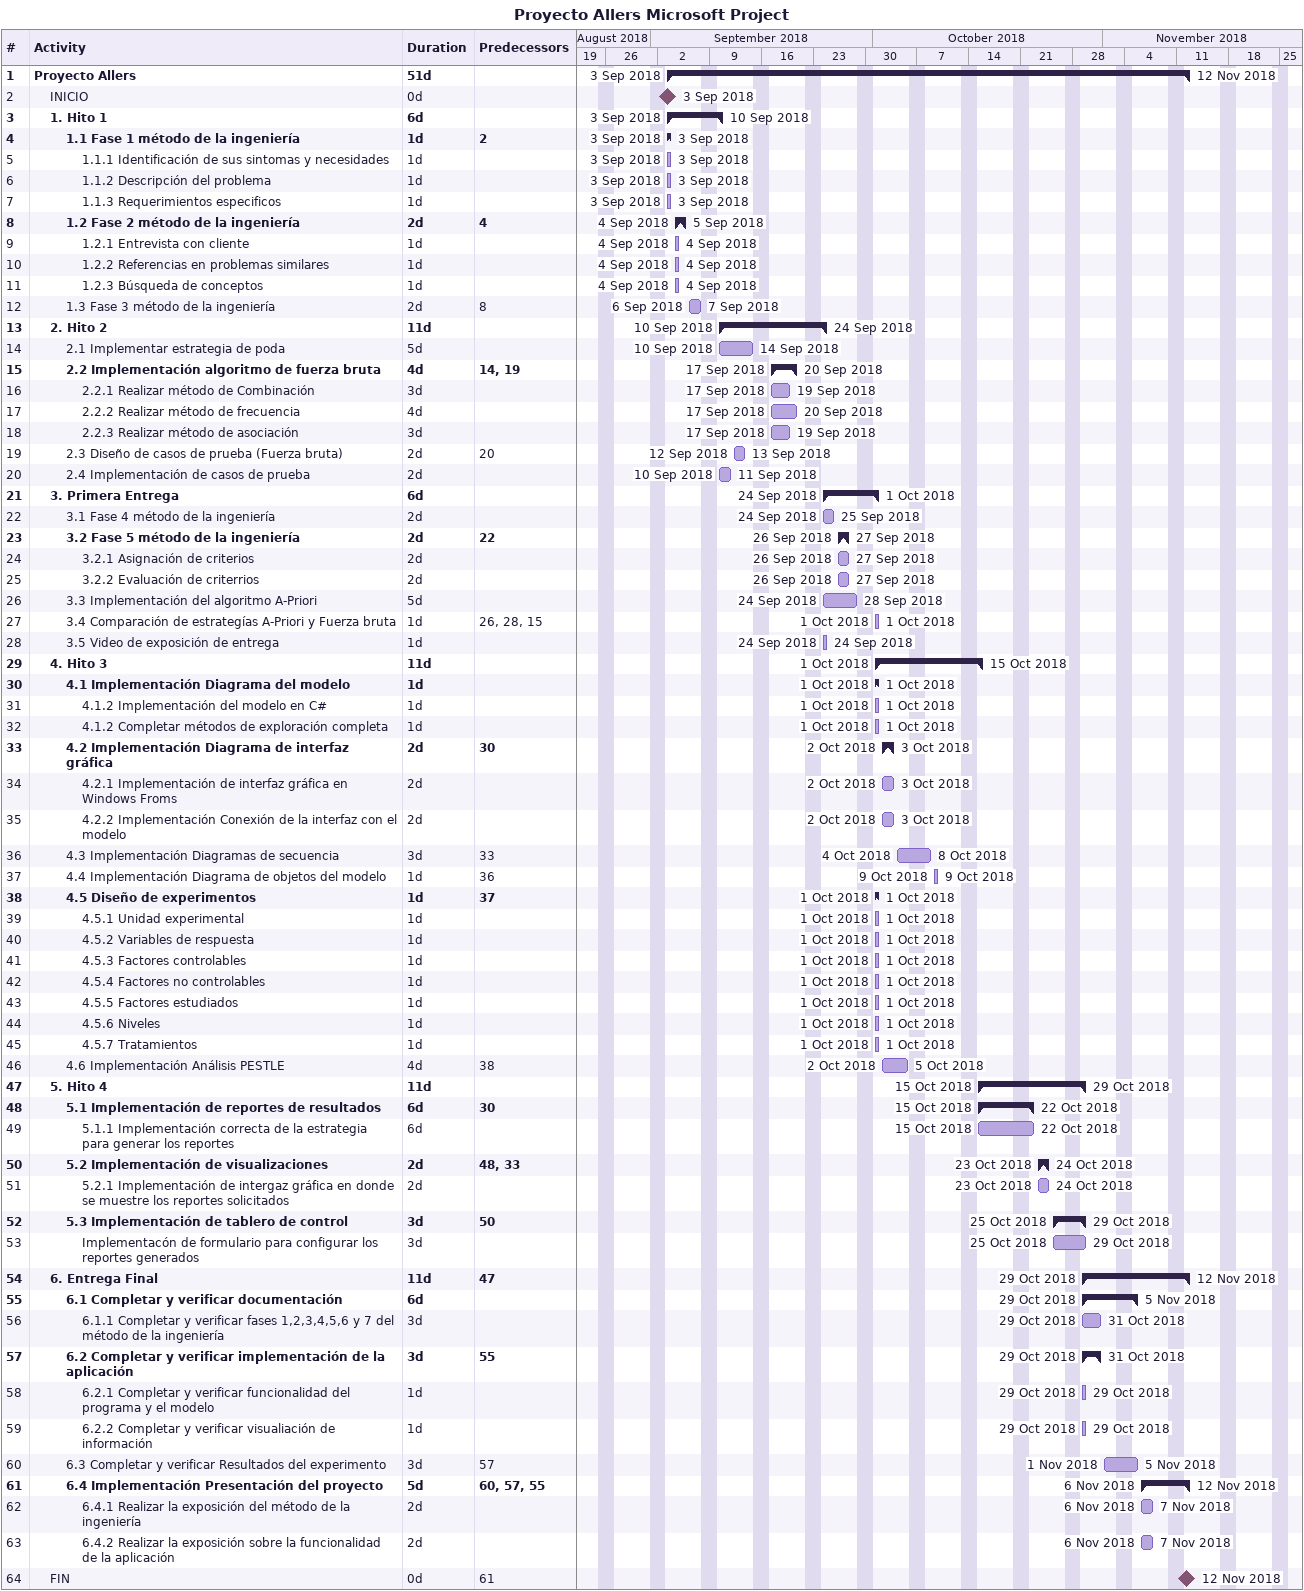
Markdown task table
Proyecto Allers Microsoft Project

| ID | Level | Task | Duration | Start | Finish | Predecessors |
|---|---|---|---|---|---|---|
| 1 | 1 | **Proyecto Allers** | 51d | 2018-09-03 | 2018-11-12 |  |
| 2 | 2 | INICIO | 0d | 2018-09-03 | 2018-09-03 |  |
| 3 | 2 | **1. Hito 1** | 6d | 2018-09-03 | 2018-09-10 |  |
| 4 | 3 | **1.1 Fase 1 método de la ingeniería** | 1d | 2018-09-03 | 2018-09-03 | 2 |
| 5 | 4 | 1.1.1 Identificación de sus sintomas y necesidades | 1d | 2018-09-03 | 2018-09-03 |  |
| 6 | 4 | 1.1.2 Descripción del problema | 1d | 2018-09-03 | 2018-09-03 |  |
| 7 | 4 | 1.1.3 Requerimientos especificos | 1d | 2018-09-03 | 2018-09-03 |  |
| 8 | 3 | **1.2 Fase 2 método de la ingeniería** | 2d | 2018-09-04 | 2018-09-05 | 4 |
| 9 | 4 | 1.2.1 Entrevista con cliente | 1d | 2018-09-04 | 2018-09-04 |  |
| 10 | 4 | 1.2.2 Referencias en problemas similares | 1d | 2018-09-04 | 2018-09-04 |  |
| 11 | 4 | 1.2.3 Búsqueda de conceptos | 1d | 2018-09-04 | 2018-09-04 |  |
| 12 | 3 | 1.3 Fase 3 método de la ingeniería | 2d | 2018-09-06 | 2018-09-07 | 8 |
| 13 | 2 | **2. Hito 2** | 11d | 2018-09-10 | 2018-09-24 |  |
| 14 | 3 | 2.1 Implementar estrategia de poda | 5d | 2018-09-10 | 2018-09-14 |  |
| 15 | 3 | **2.2 Implementación algoritmo de fuerza bruta** | 4d | 2018-09-17 | 2018-09-20 | 14, 19 |
| 16 | 4 | 2.2.1 Realizar método de Combinación | 3d | 2018-09-17 | 2018-09-19 |  |
| 17 | 4 | 2.2.2 Realizar método de frecuencia | 4d | 2018-09-17 | 2018-09-20 |  |
| 18 | 4 | 2.2.3 Realizar método de asociación | 3d | 2018-09-17 | 2018-09-19 |  |
| 19 | 3 | 2.3 Diseño de casos de prueba (Fuerza bruta) | 2d | 2018-09-12 | 2018-09-13 | 20 |
| 20 | 3 | 2.4 Implementación de casos de prueba | 2d | 2018-09-10 | 2018-09-11 |  |
| 21 | 2 | **3. Primera Entrega** | 6d | 2018-09-24 | 2018-10-01 |  |
| 22 | 3 | 3.1 Fase 4 método de la ingeniería | 2d | 2018-09-24 | 2018-09-25 |  |
| 23 | 3 | **3.2 Fase 5 método de la ingeniería** | 2d | 2018-09-26 | 2018-09-27 | 22 |
| 24 | 4 | 3.2.1 Asignación de criterios | 2d | 2018-09-26 | 2018-09-27 |  |
| 25 | 4 | 3.2.2 Evaluación de criterrios | 2d | 2018-09-26 | 2018-09-27 |  |
| 26 | 3 | 3.3 Implementación del algoritmo A-Priori | 5d | 2018-09-24 | 2018-09-28 |  |
| 27 | 3 | 3.4 Comparación de estrategías A-Priori y Fuerza bruta | 1d | 2018-10-01 | 2018-10-01 | 26, 28, 15 |
| 28 | 3 | 3.5 Video de exposición de entrega | 1d | 2018-09-24 | 2018-09-24 |  |
| 29 | 2 | **4. Hito 3** | 11d | 2018-10-01 | 2018-10-15 |  |
| 30 | 3 | **4.1 Implementación Diagrama del modelo** | 1d | 2018-10-01 | 2018-10-01 |  |
| 31 | 4 | 4.1.2 Implementación del modelo en C# | 1d | 2018-10-01 | 2018-10-01 |  |
| 32 | 4 | 4.1.2 Completar métodos de exploración completa | 1d | 2018-10-01 | 2018-10-01 |  |
| 33 | 3 | **4.2 Implementación Diagrama de interfaz gráfica** | 2d | 2018-10-02 | 2018-10-03 | 30 |
| 34 | 4 | 4.2.1 Implementación de interfaz gráfica en Windows Froms | 2d | 2018-10-02 | 2018-10-03 |  |
| 35 | 4 | 4.2.2 Implementación Conexión de la interfaz con el modelo | 2d | 2018-10-02 | 2018-10-03 |  |
| 36 | 3 | 4.3 Implementación Diagramas de secuencia | 3d | 2018-10-04 | 2018-10-08 | 33 |
| 37 | 3 | 4.4 Implementación Diagrama de objetos del modelo | 1d | 2018-10-09 | 2018-10-09 | 36 |
| 38 | 3 | **4.5 Diseño de experimentos** | 1d | 2018-10-01 | 2018-10-01 | 37 |
| 39 | 4 | 4.5.1 Unidad experimental | 1d | 2018-10-01 | 2018-10-01 |  |
| 40 | 4 | 4.5.2 Variables de respuesta | 1d | 2018-10-01 | 2018-10-01 |  |
| 41 | 4 | 4.5.3 Factores controlables | 1d | 2018-10-01 | 2018-10-01 |  |
| 42 | 4 | 4.5.4 Factores no controlables | 1d | 2018-10-01 | 2018-10-01 |  |
| 43 | 4 | 4.5.5 Factores estudiados | 1d | 2018-10-01 | 2018-10-01 |  |
| 44 | 4 | 4.5.6 Niveles | 1d | 2018-10-01 | 2018-10-01 |  |
| 45 | 4 | 4.5.7 Tratamientos | 1d | 2018-10-01 | 2018-10-01 |  |
| 46 | 3 | 4.6 Implementación Análisis PESTLE | 4d | 2018-10-02 | 2018-10-05 | 38 |
| 47 | 2 | **5. Hito 4** | 11d | 2018-10-15 | 2018-10-29 |  |
| 48 | 3 | **5.1 Implementación de reportes de resultados** | 6d | 2018-10-15 | 2018-10-22 | 30 |
| 49 | 4 | 5.1.1 Implementación correcta de la estrategia para generar los reportes | 6d | 2018-10-15 | 2018-10-22 |  |
| 50 | 3 | **5.2 Implementación de visualizaciones** | 2d | 2018-10-23 | 2018-10-24 | 48, 33 |
| 51 | 4 | 5.2.1 Implementación de intergaz gráfica en donde se muestre los reportes solicitados | 2d | 2018-10-23 | 2018-10-24 |  |
| 52 | 3 | **5.3 Implementación de tablero de control** | 3d | 2018-10-25 | 2018-10-29 | 50 |
| 53 | 4 | Implementacón de formulario para configurar los reportes generados | 3d | 2018-10-25 | 2018-10-29 |  |
| 54 | 2 | **6. Entrega Final** | 11d | 2018-10-29 | 2018-11-12 | 47 |
| 55 | 3 | **6.1 Completar y verificar documentación** | 6d | 2018-10-29 | 2018-11-05 |  |
| 56 | 4 | 6.1.1 Completar y verificar fases 1,2,3,4,5,6 y 7 del método de la ingeniería | 3d | 2018-10-29 | 2018-10-31 |  |
| 57 | 3 | **6.2 Completar y verificar implementación de la aplicación** | 3d | 2018-10-29 | 2018-10-31 | 55 |
| 58 | 4 | 6.2.1 Completar y verificar funcionalidad del programa y el modelo | 1d | 2018-10-29 | 2018-10-29 |  |
| 59 | 4 | 6.2.2 Completar y verificar visualiación de información | 1d | 2018-10-29 | 2018-10-29 |  |
| 60 | 3 | 6.3 Completar y verificar Resultados del experimento | 3d | 2018-11-01 | 2018-11-05 | 57 |
| 61 | 3 | **6.4 Implementación Presentación del proyecto** | 5d | 2018-11-06 | 2018-11-12 | 60, 57, 55 |
| 62 | 4 | 6.4.1 Realizar la exposición del método de la ingeniería | 2d | 2018-11-06 | 2018-11-07 |  |
| 63 | 4 | 6.4.2 Realizar la exposición sobre la funcionalidad de la aplicación | 2d | 2018-11-06 | 2018-11-07 |  |
| 64 | 2 | FIN | 0d | 2018-11-12 | 2018-11-12 | 61 |
